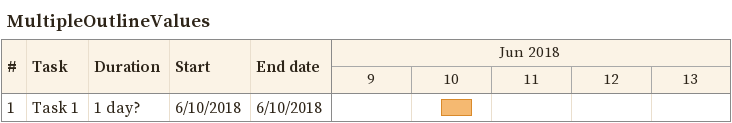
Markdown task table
MultipleOutlineValues

| ID | Task | Duration | Start | Finish |
|---|---|---|---|---|
| 1 | Task 1 | 1d? | 2018-06-10 | 2018-06-10 |
